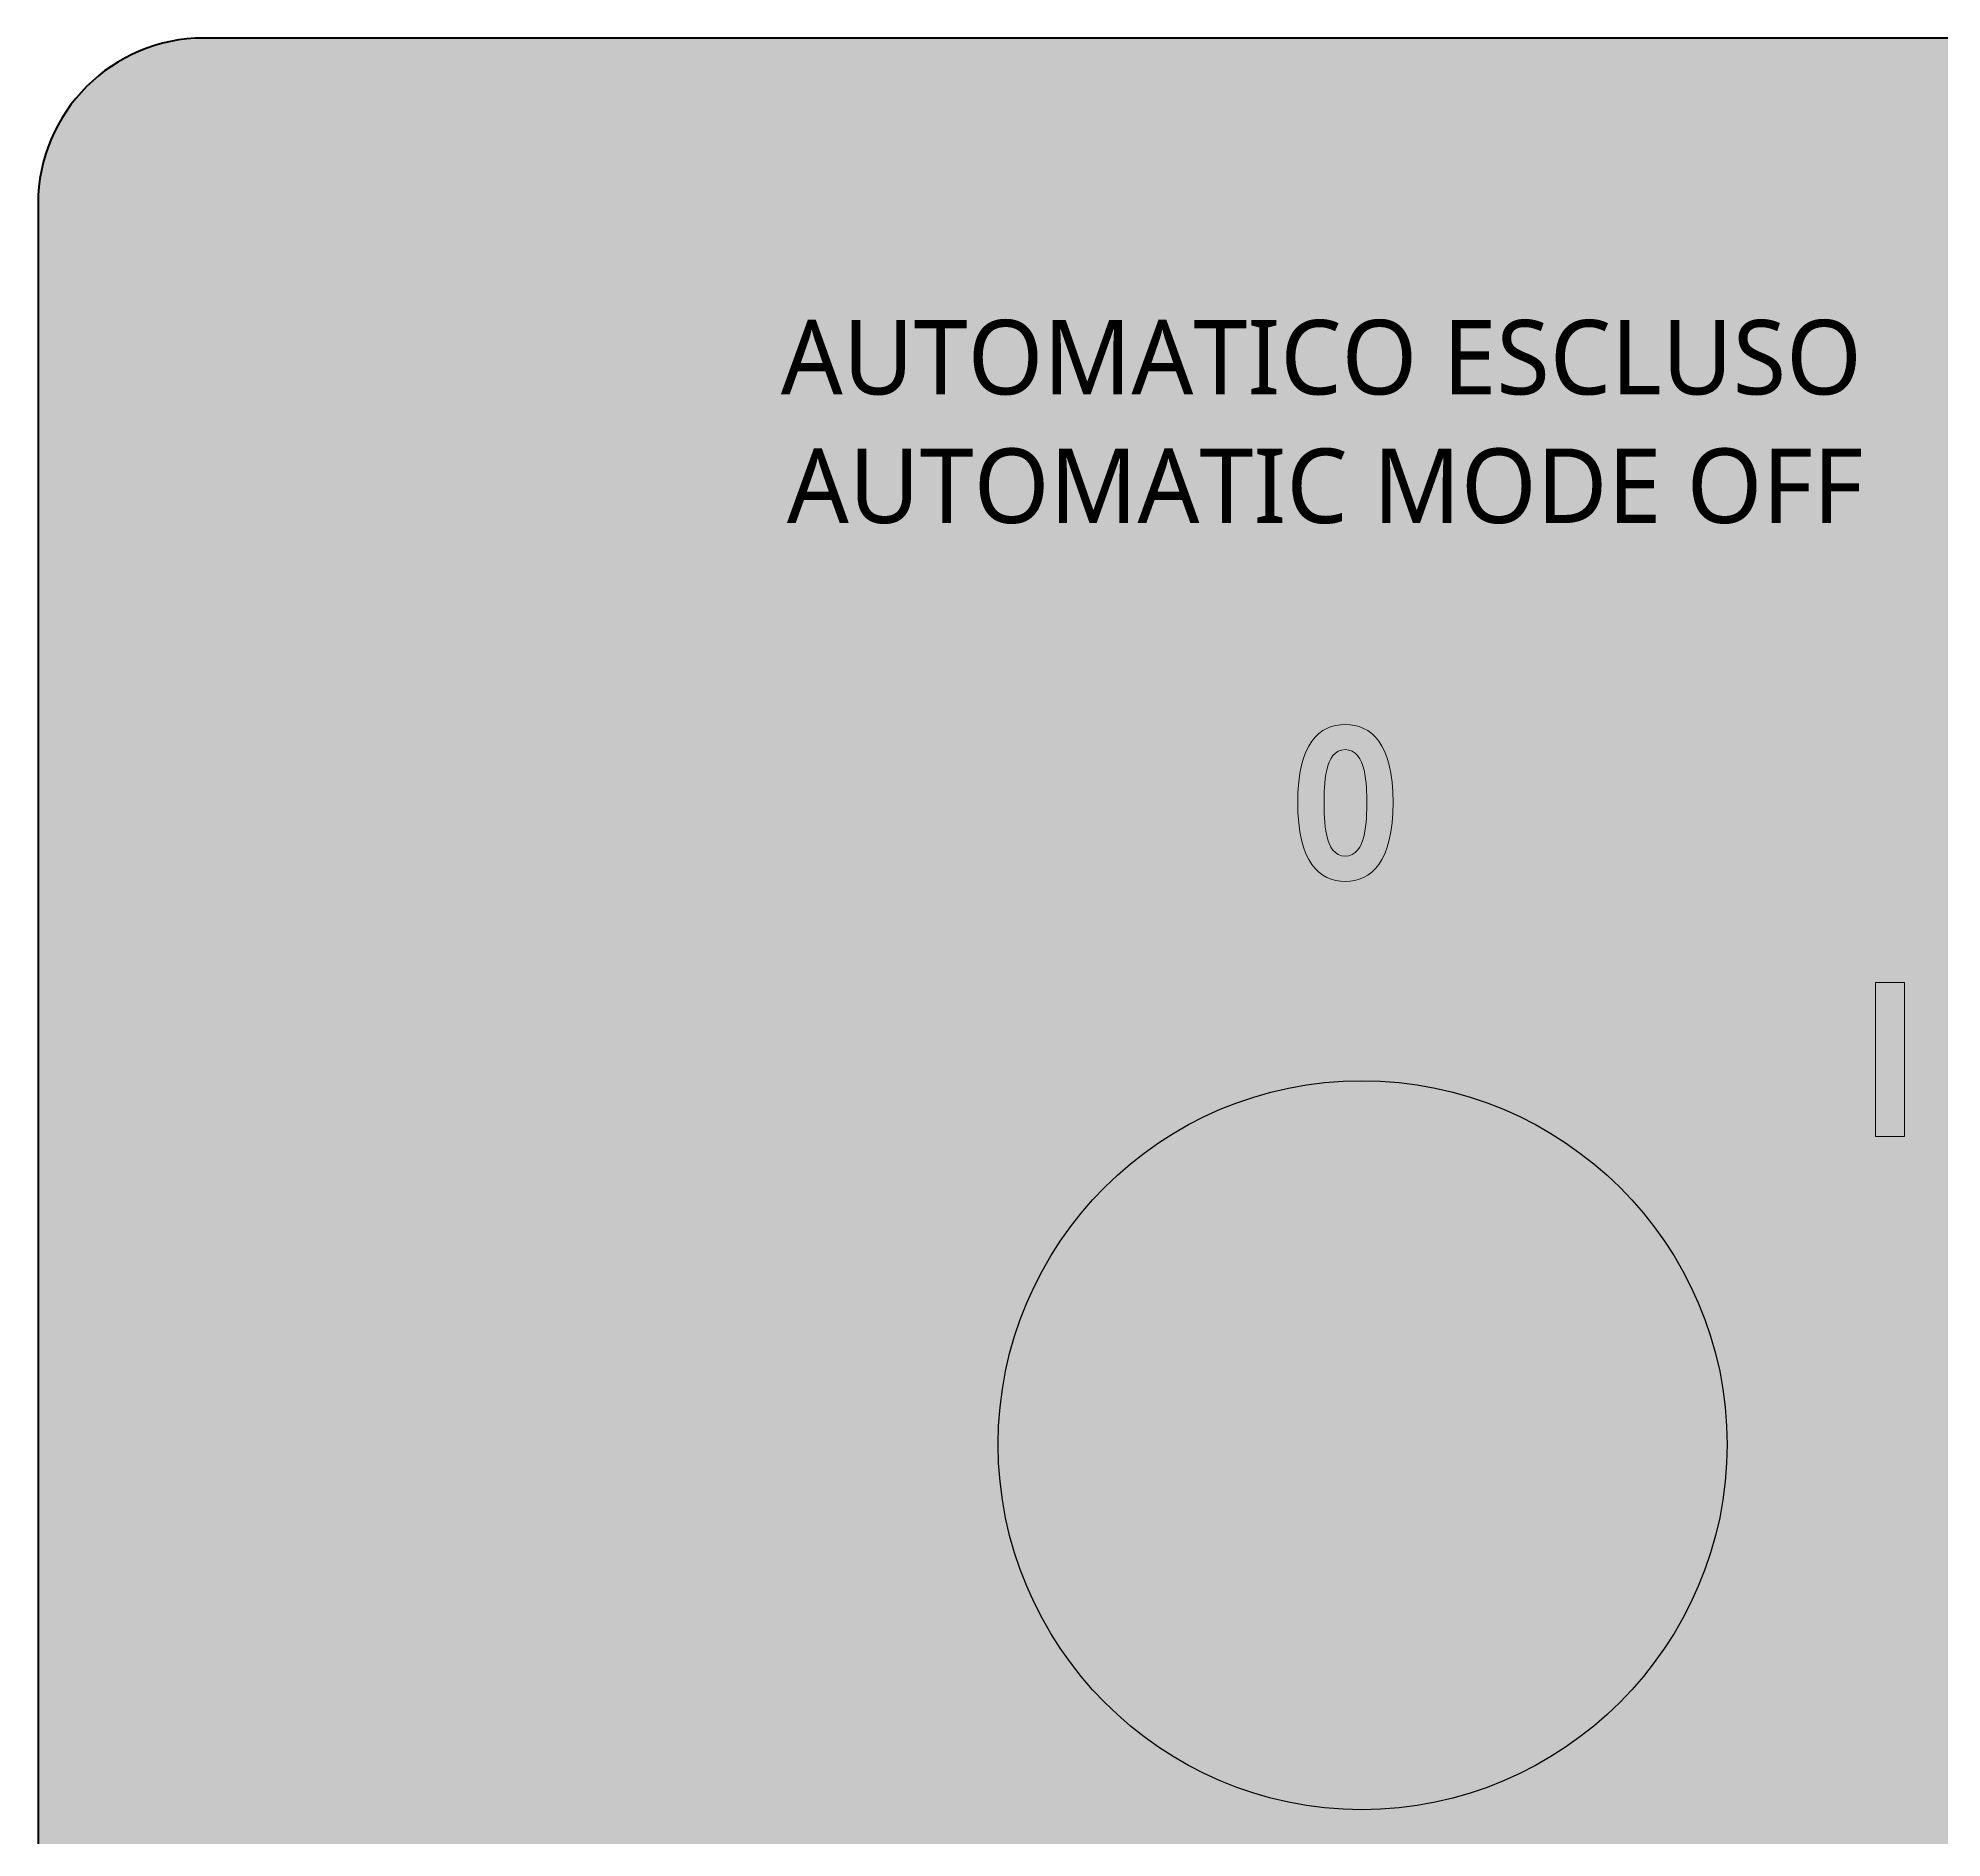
# Model space of a CAD drawing. Header units: millimetres. Extents: x -47 to 179, y -105 to -20.
# Drawn here: x -46.6 to 10.8, y -74.8 to -20.5 of the extents above; entities that cross this region are included whole.
import ezdxf

# ---------------------------------------------------------------- set-up
doc = ezdxf.new("R2010")
doc.units = ezdxf.units.MM
doc.header["$MEASUREMENT"] = 0
for name, color, linetype, lineweight in [('FUSTELLA', 7, 'Continuous', 0), ('Sfondo', 7, 'Continuous', 0), ('Testi', 7, 'Continuous', 0)]:
    doc.layers.add(name, color=color, linetype=linetype, lineweight=lineweight)

# ---------------------------------------------------------------- blocks, each defined once
blk = doc.blocks.new('Block_7')
at = {"layer": 'Testi', "true_color": 0xec672d, "transparency": 33554687}
h = blk.add_hatch(color=30, dxfattribs=at)
h.dxf.hatch_style = 2
edge = h.paths.add_edge_path()
edge.add_spline(control_points=[(-7.163, -45.157), (-6.513, -45.157), (-6.513, -44.045), (-6.513, -43.531), (-6.513, -43.056), (-6.513, -41.944), (-7.163, -41.944), (-7.801, -41.944), (-7.801, -43.056), (-7.801, -43.531), (-7.801, -44.045), (-7.801, -45.157), (-7.163, -45.157)], knot_values=[0, 0, 0, 0, 1, 1, 1, 2, 2, 2, 3, 3, 3, 4, 4, 4, 4], degree=3, periodic=0)
edge = h.paths.add_edge_path()
edge.add_spline(control_points=[(-7.163, -41.184), (-6.379, -41.184), (-5.718, -41.756), (-5.718, -43.531), (-5.718, -45.345), (-6.379, -45.918), (-7.163, -45.918), (-7.935, -45.918), (-8.596, -45.345), (-8.596, -43.531), (-8.596, -41.756), (-7.935, -41.184), (-7.163, -41.184)], knot_values=[0, 0, 0, 0, 1, 1, 1, 2, 2, 2, 3, 3, 3, 4, 4, 4, 4], degree=3, periodic=0)
at = {"layer": 'Testi'}
for points in [[(-7.163, -41.184), (-6.379, -41.184), (-5.718, -41.756), (-5.718, -43.531), (-5.718, -45.345), (-6.379, -45.918), (-7.163, -45.918), (-7.935, -45.918), (-8.596, -45.345), (-8.596, -43.531), (-8.596, -41.756), (-7.935, -41.184), (-7.163, -41.184)], [(-7.163, -45.157), (-6.513, -45.157), (-6.513, -44.045), (-6.513, -43.531), (-6.513, -43.056), (-6.513, -41.944), (-7.163, -41.944), (-7.801, -41.944), (-7.801, -43.056), (-7.801, -43.531), (-7.801, -44.045), (-7.801, -45.157), (-7.163, -45.157)]]:
    blk.add_open_spline(points, degree=3, knots=[0, 0, 0, 0, 1, 1, 1, 2, 2, 2, 3, 3, 3, 4, 4, 4, 4], dxfattribs=at)
blk = doc.blocks.new('Block_8')
at = {"layer": 'Testi', "true_color": 0xec672d, "transparency": 33554687}
h = blk.add_hatch(color=30, dxfattribs=at)
h.dxf.hatch_style = 2
edge = h.paths.add_edge_path()
edge.add_spline(control_points=[(8.837, -48.974), (8.837, -48.974), (9.716, -48.974), (9.716, -48.974), (9.716, -48.974), (9.716, -53.617), (9.716, -53.617), (9.716, -53.617), (8.837, -53.617), (8.837, -53.617), (8.837, -53.617), (8.837, -48.974), (8.837, -48.974)], knot_values=[0, 0, 0, 0, 1, 1, 1, 2, 2, 2, 3, 3, 3, 4, 4, 4, 4], degree=3, periodic=0)
at = {"layer": 'Testi'}
blk.add_open_spline([(8.837, -48.974), (8.837, -48.974), (9.716, -48.974), (9.716, -48.974), (9.716, -48.974), (9.716, -53.617), (9.716, -53.617), (9.716, -53.617), (8.837, -53.617), (8.837, -53.617), (8.837, -53.617), (8.837, -48.974), (8.837, -48.974)], degree=3, knots=[0, 0, 0, 0, 1, 1, 1, 2, 2, 2, 3, 3, 3, 4, 4, 4, 4], dxfattribs=at)

msp = doc.modelspace()

# ---------------------------------------------------------------- hatches: boundary and pattern name
at = {"layer": 'Sfondo', "true_color": 0x1d252c, "transparency": 33554687}
h = msp.add_hatch(color=250, dxfattribs=at)
h.dxf.hatch_style = 2
edge = h.paths.add_edge_path()
edge.add_spline(control_points=[(174.39, -105.471), (174.39, -105.471), (-41.61, -105.471), (-41.61, -105.471), (-44.372, -105.471), (-46.61, -103.232), (-46.61, -100.471), (-46.61, -100.471), (-46.61, -25.471), (-46.61, -25.471), (-46.61, -22.709), (-44.372, -20.471), (-41.61, -20.471), (-41.61, -20.471), (174.39, -20.471), (174.39, -20.471), (177.151, -20.471), (179.39, -22.709), (179.39, -25.471), (179.39, -25.471), (179.39, -100.471), (179.39, -100.471), (179.39, -103.232), (177.151, -105.471), (174.39, -105.471)], knot_values=[0, 0, 0, 0, 1, 1, 1, 2, 2, 2, 3, 3, 3, 4, 4, 4, 5, 5, 5, 6, 6, 6, 7, 7, 7, 8, 8, 8, 8], degree=3, periodic=0)

# ---------------------------------------------------------------- linework, layer by layer
at = {"layer": 'FUSTELLA', "color": 30, "lineweight": 70, "true_color": 0xec672d}
msp.add_open_spline([(174.39, -105.471), (174.39, -105.471), (-41.61, -105.471), (-41.61, -105.471), (-44.372, -105.471), (-46.61, -103.232), (-46.61, -100.471), (-46.61, -100.471), (-46.61, -25.471), (-46.61, -25.471), (-46.61, -22.709), (-44.372, -20.471), (-41.61, -20.471), (-41.61, -20.471), (174.39, -20.471), (174.39, -20.471), (177.151, -20.471), (179.39, -22.709), (179.39, -25.471), (179.39, -25.471), (179.39, -100.471), (179.39, -100.471), (179.39, -103.232), (177.151, -105.471), (174.39, -105.471)], degree=3, knots=[0, 0, 0, 0, 1, 1, 1, 2, 2, 2, 3, 3, 3, 4, 4, 4, 5, 5, 5, 6, 6, 6, 7, 7, 7, 8, 8, 8, 8], dxfattribs=at)
at = {"layer": 'FUSTELLA', "color": 30, "lineweight": 30, "true_color": 0xec672d}
msp.add_open_spline([(4.364, -62.91), (4.364, -56.851), (-0.602, -51.935), (-6.661, -51.935), (-12.72, -51.935), (-17.636, -56.851), (-17.636, -62.91), (-17.636, -68.969), (-12.72, -73.935), (-6.661, -73.935), (-0.602, -73.935), (4.364, -68.969), (4.364, -62.91)], degree=3, knots=[0, 0, 0, 0, 1, 1, 1, 2, 2, 2, 3, 3, 3, 4, 4, 4, 4], dxfattribs=at)
at = {"layer": 'Sfondo', "color": 30, "lineweight": 35, "true_color": 0xec672d}
msp.add_open_spline([(174.39, -105.471), (174.39, -105.471), (-41.61, -105.471), (-41.61, -105.471), (-44.372, -105.471), (-46.61, -103.232), (-46.61, -100.471), (-46.61, -100.471), (-46.61, -25.471), (-46.61, -25.471), (-46.61, -22.709), (-44.372, -20.471), (-41.61, -20.471), (-41.61, -20.471), (174.39, -20.471), (174.39, -20.471), (177.151, -20.471), (179.39, -22.709), (179.39, -25.471), (179.39, -25.471), (179.39, -100.471), (179.39, -100.471), (179.39, -103.232), (177.151, -105.471), (174.39, -105.471)], degree=3, knots=[0, 0, 0, 0, 1, 1, 1, 2, 2, 2, 3, 3, 3, 4, 4, 4, 5, 5, 5, 6, 6, 6, 7, 7, 7, 8, 8, 8, 8], dxfattribs=at)

# ---------------------------------------------------------------- block references
at = {"layer": 'Testi'}
for name in ['Block_7', 'Block_8']:
    msp.add_blockref(name, (0, 0), dxfattribs=at)

# ---------------------------------------------------------------- texts
at = {"layer": 'Testi', "char_height": 0.2, "attachment_point": 7}
for s, insert in [('\\C9;\\c13158600;\\FRoboto Regular|b0|i0|c1;\\H2.247900;\\W1.000000;AUTOMATICO ESCLUSO', (-24.196, -31.257)), ('\\C9;\\c13158600;\\FRoboto Regular|b0|i0|c1;\\H2.247900;\\W1.000000;AUTOMATIC MODE OFF', (-24.012, -35.137))]:
    msp.add_mtext(s, dxfattribs=dict(at, insert=insert))

doc.saveas('drawing.dxf')
